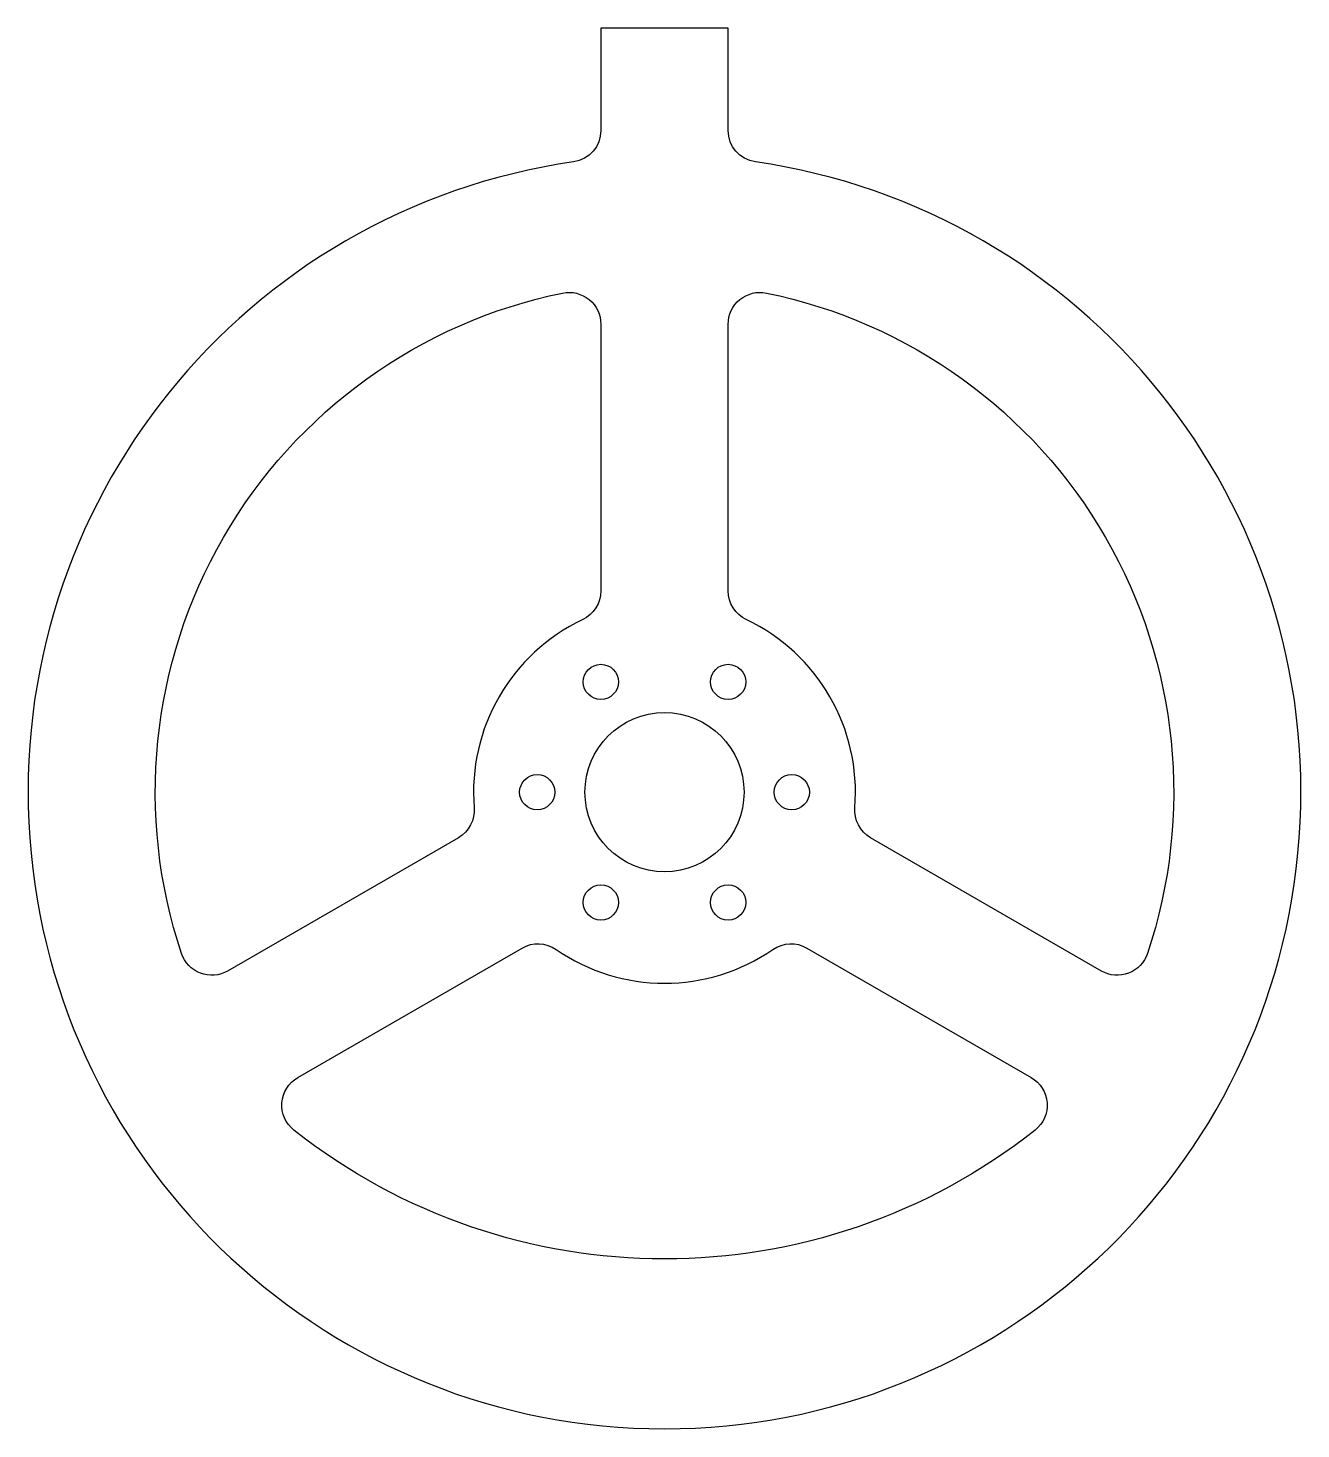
# Model space of a CAD drawing. Header units: inches. Extents: x -2.5 to 2.5, y -2.5 to 3.
import ezdxf

# ---------------------------------------------------------------- set-up
doc = ezdxf.new("R2010")
doc.units = ezdxf.units.IN
doc.header["$MEASUREMENT"] = 0

msp = doc.modelspace()

# ---------------------------------------------------------------- linework, layer by layer
for points in [[(0.25, 2.5981), (0.25, 3), (-0.25, 3), (-0.25, 2.5981, -0.372825), (-0.3571, 2.4744, 13.928203), (0.3571, 2.4744, -0.372825)], [(-0.25, 1.8371), (-0.25, 0.7906, -0.28969), (-0.3214, 0.6776, 0.311686), (-0.7476, -0.0605, -0.28969), (-0.8097, -0.1788), (-1.716, -0.7021, -0.474498), (-1.8971, -0.6334, -0.450079), (-0.4, 1.9596, -0.474498)], [(0.4, 1.9596, -0.450079), (1.8971, -0.6334, -0.474498), (1.716, -0.7021), (0.8097, -0.1788, -0.28969), (0.7476, -0.0605, 0.311686), (0.3214, 0.6776, -0.28969), (0.25, 0.7906), (0.25, 1.8371, -0.474498)], [(-1.4405, -1.1203), (-0.5597, -0.6118, -0.28969), (-0.4261, -0.6172, 0.311686), (0.4261, -0.6172, -0.28969), (0.5597, -0.6118), (1.4405, -1.1203, -0.529876), (1.4555, -1.3267, -0.34753), (-1.4555, -1.3267, -0.529876)]]:
    msp.add_lwpolyline(points, format="xyb", close=True)
for centre, radius in [((-0.25, 0.433), 0.069), ((0.25, 0.433), 0.069), ((0, 0), 0.3125), ((-0.5, 0), 0.069), ((0.5, 0), 0.069), ((-0.25, -0.433), 0.069), ((0.25, -0.433), 0.069)]:
    msp.add_circle(centre, radius)

doc.saveas('drawing.dxf')
